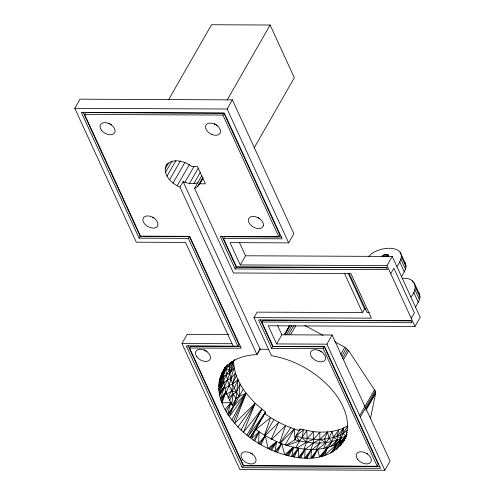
<?xml version="1.0" encoding="UTF-8"?>
<svg xmlns="http://www.w3.org/2000/svg" width="495" height="495" viewBox="0 0 495 495"><rect width="100%" height="100%" fill="white"/><g stroke="black" fill="none" stroke-linecap="round" stroke-linejoin="round"><path stroke-width="0.74" d="M370.378 418.832L375.575 393.568L375.241 391.007L348.653 350.689L344.78 347.249L334.62 341.699M346.253 436.386C328.519 471.061 280.597 458.246 254.746 440.934C232.483 426.257 206.848 394.837 224.903 367.835M224.544 370.576L233.609 361.245C233.751 372.976 239.178 383.971 246.095 393.185L229.389 416.611L233.318 406.556C226.11 395.177 220.448 380.445 225.751 367.148M250.359 437.846L265.605 412.131L255.16 403.338L246.095 393.185L239.104 396.452C232.712 386.595 228.04 374.696 229.934 362.792M316.15 449.51L319.844 443.062L319.838 432.16L313.378 431.671L300.032 429.01L295.886 436.25L294.971 439.764L286.215 445.191M231.666 361.604L229.575 365.687L226.166 366.486C225.448 377.933 229.853 389.089 236.096 398.494L233.318 406.556L227.737 414.185L230.843 402.522L222.026 402.856L225.949 391.693L220.572 398.828L224.52 386.354L219.297 393.042L223.876 382.425L218.895 390.58L223.684 379.857L218.815 386.62L223.746 376.101L219.031 382.92L224.161 372.469L219.749 378.935L225.015 369.01L221.271 374.498L225.274 367.29M388.637 256.41C388.495 252.827 383.105 254.461 381.62 256.379M232.403 404.947L236.096 398.494L238.002 379.758L232.607 383.947L229.253 385.419L224.922 388.358M228.04 397.491L231.734 391.044L232.607 383.947L235.441 373.007L230.887 378.619L229.253 385.419L225.937 393.11M231.617 404.706L233.232 393.853L236.486 392.12L240.001 383.823L239.104 396.452L236.096 398.494M347.645 425.904L343.802 427.965L342.893 433.54L339.087 442.864M303.961 449.398L306.541 442.233L307.172 438.601L306.752 430.613L299.624 440.952L295.565 448.043M261.849 418.034L255.667 429.474L265.301 435.792L276.662 441.571L274.855 451.471L281.674 443.588C302.389 451.403 330.153 453.779 346.463 435.953M396.91 266.588C413.467 243.942 378.805 244.462 368.855 256.373M401.569 276.73L405.523 269.243L405.993 266.663L405.727 264.287L400.071 252.054M410.887 297.012C418.918 288.393 415.088 276.773 402.491 278.506M415.553 307.16L419.5 299.667L419.977 297.093L419.711 294.711L414.049 282.484M299.376 430.576C286.803 426.993 274.96 420.991 264.392 413.319L265.605 412.131L250.099 437.654L255.667 429.474L251.454 438.644L259.132 431.912L258.619 443.359L265.301 435.792L268.067 448.396L276.662 441.571L281.674 443.588L284.743 454.738L293.467 447.226L291.666 456.508L298.485 448.26L298.287 457.578L305.075 449.169L304.747 458.085L311.473 449.522L310.965 458.03L317.623 449.305L319.473 456.817L327.572 447.591L324.534 455.573L337.299 443.57L332.355 452.207L341.377 440.791L339.929 446.181L346.686 434.393M221.977 372.908C228.523 360.236 243.416 354.89 256.961 354.643L179.957 187.036C171.357 183.794 161.017 173.287 167.149 163.802M343.598 441.039C354.21 421.468 341.327 398.5 327.084 384.535C312.017 369.678 292.397 359.215 271.483 355.713L253.985 317.617L371.399 318.149L350.899 273.525L233.479 272.993L194.597 188.36C199.244 186.64 200.636 181.547 203.08 177.761M345.164 437.778L347.212 432.345M224.328 386.824L227.471 379.844L233.609 361.245L223.455 380.63M279.619 442.945L285.603 425.589L271.625 439.467M264.398 435.47L270.61 417.576L255.655 429.697M310.681 449.98L313.304 442.938L313.688 439.269L313.378 431.671L307.172 438.601L295.886 436.25L297.761 433.83M323.612 448.705L326.094 442.592L328.989 438.434L331.966 431.442L338.815 429.839L343.802 427.965L340.343 434.864L341.179 438.31L337.318 444.071M328.278 447.987L331.972 441.54L333.457 437.413L331.966 431.442L327.554 431.962L324.534 439.09L326.094 442.592L317.369 449.578M229.575 365.687L231.085 362.167M221.568 401.847L225.949 391.693L221.005 400.331M346.834 434.307L342.559 442.839L346.203 436.454L345.027 438.421M238.002 379.758L234.327 388.006L231.734 391.044L226.246 394.447M232.607 383.947L236.332 375.699M233.232 421.666L246.095 393.185L233.318 406.556M271.186 439.133L278.809 422.309L265.011 435.823M226.945 365.378L226.32 366.721L227.49 364.796M223.567 376.806L226.401 374.368L229.822 373.292L233.807 365.075M254.746 440.934L259.132 431.912L253.619 440.173M260.945 444.77L265.301 435.792L259.77 444.083M277.355 452.461L281.674 443.588L276.105 451.991M223.338 374.597L226.06 369.06L229.482 369.425M294.16 457.003L298.485 448.26L292.916 456.78M256.961 354.643L260.042 348.721M300.731 457.869L305.075 449.169L299.518 457.745M231.858 420.007L246.095 393.185L234.686 423.299L255.16 403.338L243.46 432.197L261.793 409.21L248.28 436.237L265.605 412.131M307.117 458.166L311.473 449.522L305.941 458.153M226.184 411.661L230.843 402.522L225.089 409.643M313.236 457.894L317.623 449.305L312.116 457.986M241.09 430.093L255.16 403.338L237.934 426.938M219.675 395.48L224.52 386.354L219.471 394.496M341.006 444.807L344.873 437.549M218.771 388.971L223.684 379.857M262.573 416.685L263.297 415.342M218.771 385.197L223.746 376.101M345.454 437.24L346.197 435.897M225.281 367.222L223.474 370.415L224.978 367.822M189.387 236.548L188.341 238.38L139.12 238.157L140.172 236.332L189.387 236.548L238.93 344.378L237.878 346.203L233.195 346.184L185.52 242.414L136.298 242.191L74.788 108.318L80.029 99.173L232.372 99.866L293.875 233.739L288.641 242.878L230.051 242.618L240.298 264.93L387.016 265.592L392.25 256.447L245.539 255.785L240.298 264.93M324.237 346.785L323.186 348.616L271.625 348.381L272.671 346.556L324.237 346.785L378.285 464.434L377.239 466.259L243.645 465.659L189.591 348.01L241.158 348.245L189.752 236.363L140.537 236.14L84.62 114.438L85.666 112.606L223.944 113.231L279.861 234.933L278.815 236.765L220.219 236.499L235.131 268.952L387.474 269.639L386.546 267.616L236.542 266.935L223.499 238.541L224.544 236.709L281.593 236.969M168.554 99.767L211.52 24.75L270.115 25.016L294.346 77.752L254.065 148.079M165.138 168.925L168.585 162.911M165.472 172.458L171.982 161.092M166.988 176.158L175.793 160.782M169.575 179.778L180.298 161.061M173.064 183.076L184.932 162.354M177.216 185.823L189.467 164.427M227.149 100.033L270.115 25.016M179.957 187.036L183.094 181.554C187.63 183.645 192.908 184.282 197.74 182.878L194.597 188.36M278.815 236.765L222.899 115.063L223.944 113.231M184.883 182.346L194.065 166.32M288.641 242.878L227.137 109.005L232.372 99.866M189.48 183.478L198.278 168.121M193.836 183.657L200.333 172.303M197.654 182.884L201.861 175.539M197.517 186.665L202.876 177.309M199.522 184.177L202.585 178.825M375.581 392.325L365.941 409.161L365.601 407.843L390.072 461.105L384.838 470.25L239.889 469.594L181.956 343.505L187.197 334.36L228.82 334.552M189.591 348.01L190.643 346.184L240.848 346.407M235.131 268.952L236.177 267.127L221.902 236.053M253.985 317.617L257.128 312.135L362.482 312.611L364.58 308.954L348.239 273.389M219.217 381.101L224.161 372.469M233.195 346.184L186.318 345.974L242.234 467.676L380.513 468.301L324.602 346.599L273.036 346.364L261.855 322.022L262.901 320.197L411.357 320.865M229.538 400.3L233.232 393.853L228.653 397.906M228.368 415.187L243.249 389.212M281.834 334.787L332.139 335.016L326.904 344.161L276.6 343.932L281.834 334.787L277.664 325.71M284.415 334.595L289.606 325.524M284.446 334.651L289.637 325.586M284.953 334.595L290.144 325.524M286.574 334.787L291.765 325.716M288.61 334.601L293.801 325.537M290.621 334.67L295.812 325.599M246.912 435.192L261.793 409.21M242.234 467.676L243.28 465.845L188.007 345.541M264.67 435.569L273.84 419.556M271.718 450.209L276.662 441.571L269.268 449.039M285.108 445.017L294.271 429.004L294.971 439.764C311.943 444.343 331.928 445.382 346.97 434.833M340.702 354.377L344.78 347.249M341.828 356.023L346.277 348.251M294.971 439.764L295.707 438.483M390.741 273.704L393.884 268.216L414.389 312.84L411.246 318.328M342.398 358.479L347.589 349.414M288.523 455.858L293.467 447.226L286.005 455.159M343.462 359.754L348.653 350.689M322.629 456.223L327.572 447.591L320.556 456.675M336.433 449.429L341.377 440.791M384.838 470.25L359.692 415.645L374.573 389.664M360.366 416.988L375.241 391.007M365.935 410.404L375.575 393.568M276.6 343.932L268.259 325.778L414.971 326.44L420.212 317.301L392.25 256.447M257.982 352.861L260.116 349.185L183.094 181.554M220.201 377.221L225.015 369.01M343.227 439.634L345.745 435.736L342.893 433.54C332.108 439.572 319.188 440.241 307.172 438.601M225.002 368.268L226.166 366.486M233.857 360.676L234.679 359.432M321.614 456.477L327.572 447.591M347.874 426.176L342.893 433.54L347.781 430.068M333.921 444.956L337.423 439.913L337.021 436.274L338.815 429.839L333.457 437.413L337.423 439.913L330.406 446.762M279.984 443.155L290.788 427.742M330.629 453.055L337.299 443.57M287.261 455.536L293.467 447.226M270.48 449.646L276.662 441.571M229.822 373.292L234.178 367.686L230.887 378.619L227.471 379.844L223.517 382.827M341.216 441.503L345.745 435.736M165.998 165.813C172.118 157.181 185.025 161.252 192.048 166.636L197.536 166.654L205.363 183.806L199.633 183.775M343.802 427.965L337.021 436.274L341.179 438.31L334.41 445.444M226.648 365.929L227.613 364.827M280.201 443.291L294.271 429.004M325.487 448.037L331.972 441.54L328.989 438.434L327.554 431.962L319.838 432.16L313.688 439.269L306.541 442.233L296.777 448.148M305.186 449.435L313.304 442.938L319.987 439.368L327.554 431.962M311.862 449.918L319.844 443.062M286.525 445.58L299.624 440.952L295.886 436.25L303.398 429.883L302.191 437.747L306.541 442.233M260.116 349.185L268.488 349.39M74.788 108.318L227.137 109.005M84.62 114.438L222.899 115.063M223.499 238.541L282.088 238.8L224.309 113.046L81.341 112.396L139.12 238.157M236.177 267.127L386.979 267.807M364.58 308.954L365.916 308.954M369.381 312.642L367.172 312.63L349.229 273.58M261.855 322.022L411.852 322.703L410.924 320.673L258.576 319.987L271.625 348.381M181.956 343.505L232.068 343.734M243.28 465.845L380.018 466.463M231.734 391.044L236.486 392.12M319.987 439.368L326.094 442.592M304.815 325.419L323.105 335.406M364.079 405.226L364.933 406.5L332.139 335.016M404.731 262.195L405.727 264.287M418.708 292.625L419.711 294.711M401.334 256.521L405.993 266.663M415.311 286.945L419.977 297.093M412.366 280.764L412.985 282.113M400.863 259.102L405.523 269.243M414.841 289.526L419.5 299.667M399.669 261.775L404.328 271.916M413.647 292.205L418.306 302.346M387.932 254.678L388.86 256.707M387.214 254.393L388.148 256.422M386.329 254.294L387.263 256.317M385.333 254.387L386.267 256.41M384.299 254.665L385.228 256.695M383.285 255.111L383.91 256.46M387.016 265.592L414.971 326.44M344.545 273.562L362.482 312.611M323.186 348.616L377.239 466.259M239.45 242.538L245.539 255.785M260.265 319.541L272.671 346.556M188.341 238.38L237.878 346.203M83.036 111.975L140.172 236.332M326.904 344.161L359.692 415.645M300.032 429.01L300.081 430.204M259.38 218.314A8.192 5.21 29.8 0 1 258.124 217.627M217.156 125.297A8.192 5.21 29.8 0 1 215.876 124.684M215.257 124.325A8.192 5.21 29.8 0 1 214.094 123.502M111.691 124.82A8.192 5.21 29.8 0 1 108.628 123.026M153.914 217.837A8.192 5.21 29.8 0 1 152.658 217.15M322.109 351.908A8.192 5.21 29.8 0 1 320.822 351.289M320.209 350.93A8.192 5.21 29.8 0 1 319.046 350.114M207.145 351.462A8.192 5.21 29.8 0 1 204.082 349.668M367.921 453.964A8.192 5.21 29.8 0 1 366.634 453.346M252.648 453.983A8.192 5.21 29.8 0 1 250.748 453.012M263.371 225.559L262.833 226.815A8.192 5.21 29.8 0 1 252.011 226.172A8.192 5.21 29.8 0 1 249.95 217.206L251.367 216.606A8.192 5.21 29.8 0 1 259.764 218.815A8.192 5.21 29.8 0 1 263.371 225.559M211.922 134.442L210.022 133.464A8.192 5.21 29.8 0 1 206.069 124.858A8.192 5.21 29.8 0 1 216.012 124.907L217.707 126.169A8.192 5.21 29.8 0 1 219.966 133.508A8.192 5.21 29.8 0 1 211.922 134.442M153.413 217.732L151.513 216.761A8.192 5.21 29.8 0 0 143.47 217.689A8.192 5.21 29.8 0 0 145.728 225.027L147.423 226.295A8.192 5.21 29.8 0 0 157.367 226.339A8.192 5.21 29.8 0 0 153.413 217.732M101.481 130.253A8.192 5.21 29.8 0 0 114.493 133.037A8.192 5.21 29.8 0 0 106.666 122.84A8.192 5.21 29.8 0 0 101.481 130.253M242.439 459.416A8.192 5.21 29.8 0 0 255.457 462.2A8.192 5.21 29.8 0 0 247.624 452.003A8.192 5.21 29.8 0 0 242.439 459.416M196.936 356.895A8.192 5.21 29.8 0 0 209.948 359.673A8.192 5.21 29.8 0 0 202.121 349.482A8.192 5.21 29.8 0 0 196.936 356.895M311.899 357.341A8.192 5.21 29.8 0 0 324.918 360.119A8.192 5.21 29.8 0 0 317.085 349.922A8.192 5.21 29.8 0 0 311.899 357.341M357.712 459.397A8.192 5.21 29.8 0 0 370.724 462.175A8.192 5.21 29.8 0 0 362.897 451.985A8.192 5.21 29.8 0 0 357.712 459.397"/></g></svg>
